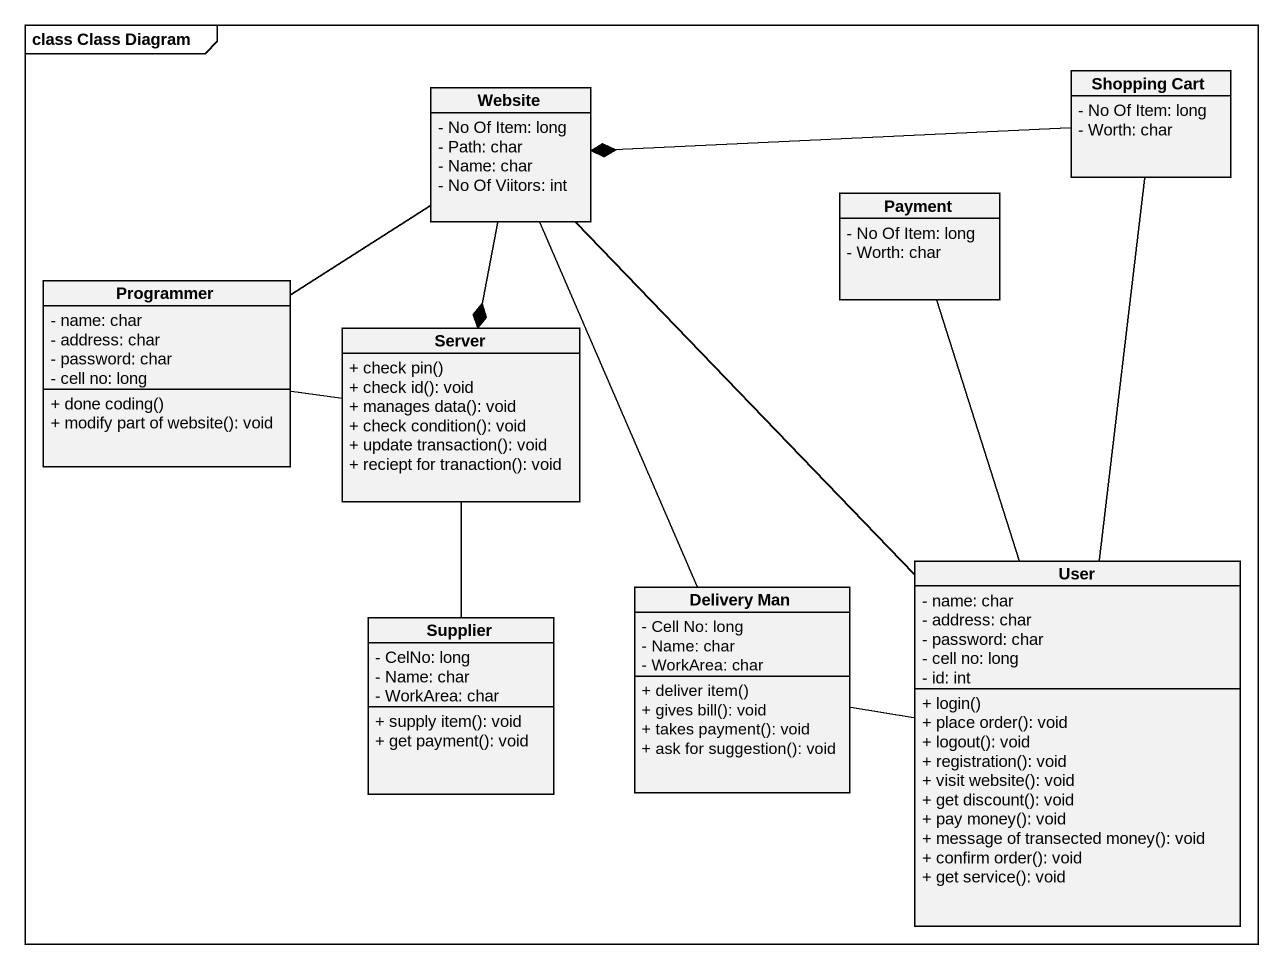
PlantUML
@startuml
mainframe class Class Diagram
hide circle
hide empty members
skinparam classAttributeIconSize 0
class "Shopping Cart" as Shopping_Cart {
  - No Of Item: long
  - Worth: char
}
class Website {
  - No Of Item: long
  - Path: char
  - Name: char
  - No Of Viitors: int
}
class Payment {
  - No Of Item: long
  - Worth: char
}
class Programmer {
  - name: char
  - address: char
  - password: char
  - cell no: long
  + done coding()
  + modify part of website(): void
}
class Server {
  + check pin()
  + check id(): void
  + manages data(): void
  + check condition(): void
  + update transaction(): void
  + reciept for tranaction(): void
}
class User {
  - name: char
  - address: char
  - password: char
  - cell no: long
  - id: int
  + login()
  + place order(): void
  + logout(): void
  + registration(): void
  + visit website(): void
  + get discount(): void
  + pay money(): void
  + message of transected money(): void
  + confirm order(): void
  + get service(): void
}
class Supplier {
  - CelNo: long
  - Name: char
  - WorkArea: char
  + supply item(): void
  + get payment(): void
}
class "Delivery Man" as Delivery_Man {
  - Cell No: long
  - Name: char
  - WorkArea: char
  + deliver item()
  + gives bill(): void
  + takes payment(): void
  + ask for suggestion(): void
}
Shopping_Cart -left-* Website
Shopping_Cart -- User
Website -- Programmer
Website --* Server
Programmer -right- Server
User -up- Website
User -up- Payment
User -left- Delivery_Man
Supplier -up- Server
Delivery_Man -up- Website
@enduml
